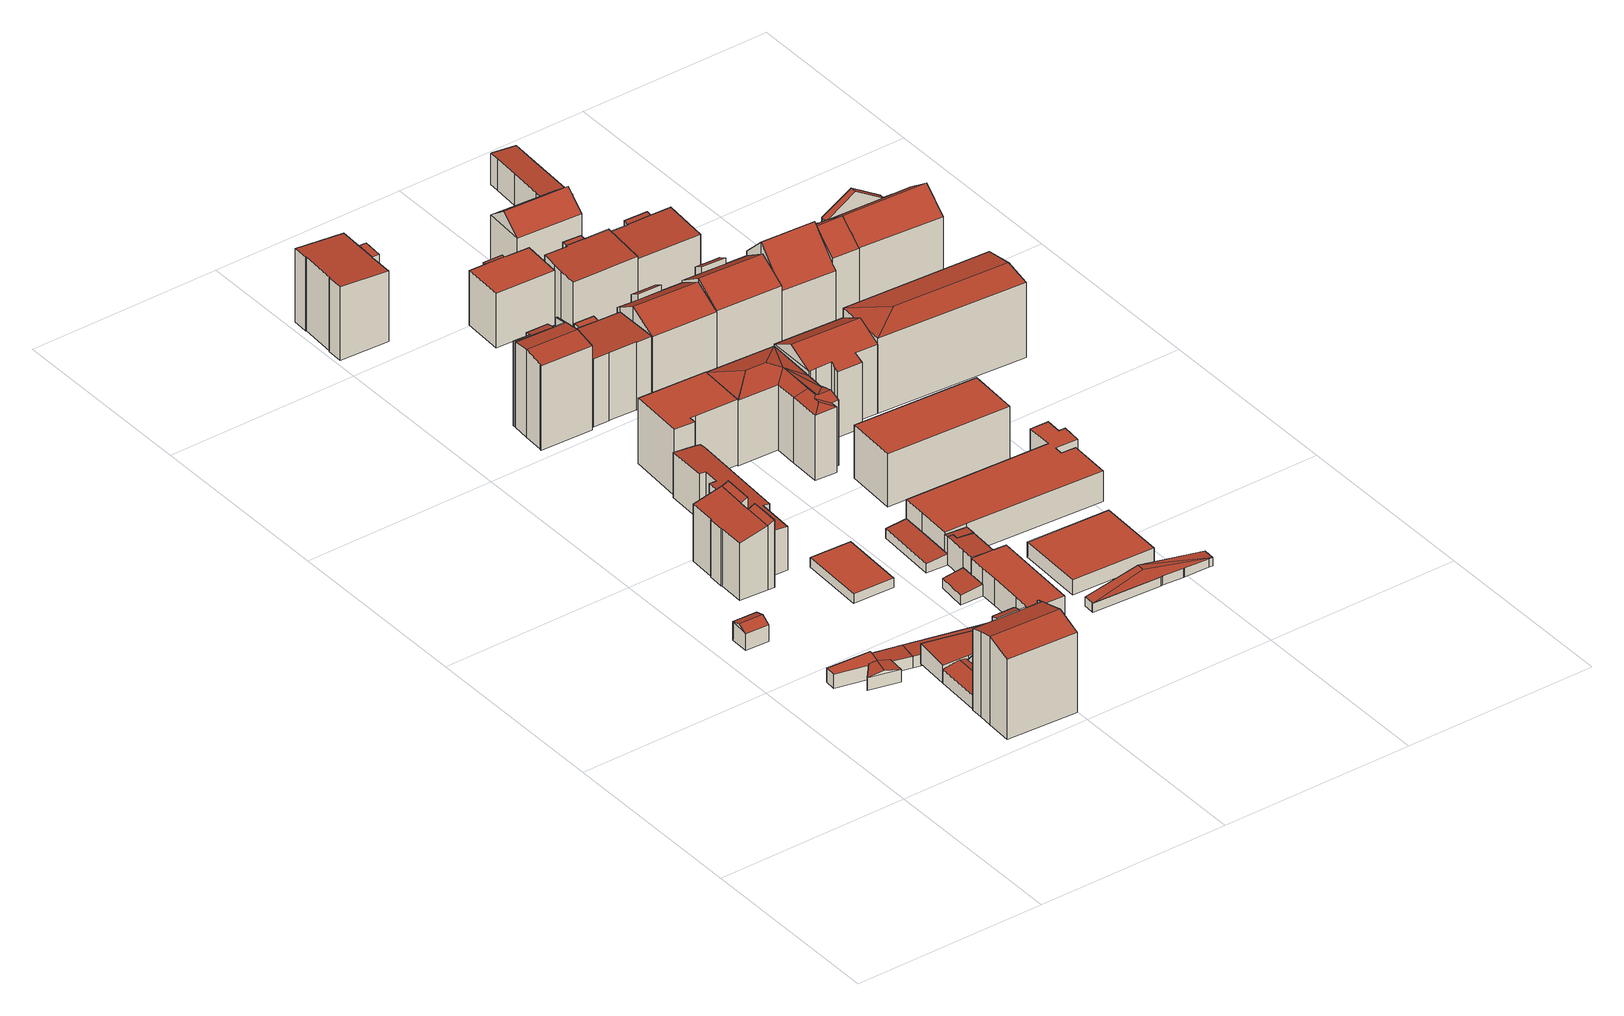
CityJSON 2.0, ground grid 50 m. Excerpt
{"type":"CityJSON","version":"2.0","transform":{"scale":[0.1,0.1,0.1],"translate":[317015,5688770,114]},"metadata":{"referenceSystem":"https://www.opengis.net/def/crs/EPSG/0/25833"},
"CityObjects":{
"building1":{"type":"Building","attributes":{"Dachtyp_tdc":"tdcGableRoof","Gemeindeschluessel":14713000,"Dachneigung":26.35,"QualitaetDacherkennung":27,"Geometrietyp2DReferenz":"3000","function":"31001_9998","roofType":"3100","measuredHeight":5.64},"geometry":[{"type":"MultiSurface","lod":"2","boundaries":[[[0,1,2,3]],[[1,4,5,2]],[[4,6,7,5]],[[6,0,3,7]],[[4,1,8]],[[0,6,9]],[[1,0,9,8]],[[6,4,8,9]],[[3,2,5,7]]],"semantics":{"surfaces":[{"type":"WallSurface"},{"type":"RoofSurface"},{"type":"GroundSurface"}],"values":[0,0,0,0,0,0,1,1,2]}}]},
"building2":{"type":"Building","attributes":{"Dachtyp_tdc":"tdcPolyFlatRoof","Gemeindeschluessel":14713000,"Dachneigung":0,"QualitaetDacherkennung":81,"Geometrietyp2DReferenz":"3000","function":"31001_9998","roofType":"1000","measuredHeight":3.68},"geometry":[{"type":"MultiSurface","lod":"2","boundaries":[[[10,11,12,13]],[[11,14,15,12]],[[14,16,17,15]],[[16,18,19,17]],[[18,20,21,19]],[[20,10,13,21]],[[20,18,16,14,11,10]],[[13,12,15,17,19,21]]],"semantics":{"surfaces":[{"type":"WallSurface"},{"type":"RoofSurface"},{"type":"GroundSurface"}],"values":[0,0,0,0,0,0,1,2]}}]},
"building3":{"type":"Building","attributes":{"Dachtyp_tdc":"tdcFreeFormRoof","Gemeindeschluessel":14713000,"Dachneigung":10.37,"QualitaetDacherkennung":24,"Geometrietyp2DReferenz":"3000","function":"31001_9998","roofType":"5000","measuredHeight":4.2},"geometry":[{"type":"MultiSurface","lod":"2","boundaries":[[[22,23,24,25]],[[23,26,27,24]],[[26,28,29,27]],[[28,30,31,29]],[[30,22,25,31]],[[32,33,23,34]],[[35,36,32,34,22]],[[28,36,35,30]],[[26,33,32,36,28]],[[30,35,22]],[[23,33,26]],[[22,34,23]],[[25,24,27,29,31]]],"semantics":{"surfaces":[{"type":"WallSurface"},{"type":"RoofSurface"},{"type":"GroundSurface"}],"values":[0,0,0,0,0,1,1,0,0,0,0,0,2]}}]},
"building4":{"type":"Building","attributes":{"Dachtyp_tdc":"tdcPolyFlatRoof","Gemeindeschluessel":14713000,"Dachneigung":4.57,"QualitaetDacherkennung":77,"Geometrietyp2DReferenz":"3000","function":"31001_9998","roofType":"2100","measuredHeight":3.17},"geometry":[{"type":"MultiSurface","lod":"2","boundaries":[[[37,38,15,17]],[[38,39,40,15]],[[39,41,42,40]],[[41,43,44,42]],[[43,45,46,44]],[[45,47,48,46]],[[47,37,17,48]],[[47,45,43,41,39,38,37]],[[17,15,40,42,44,46,48]]],"semantics":{"surfaces":[{"type":"WallSurface"},{"type":"RoofSurface"},{"type":"GroundSurface"}],"values":[0,0,0,0,0,0,0,1,2]}}]},
"building5":{"type":"Building","attributes":{"Gemeindeschluessel":14713000,"Geometrietyp2DReferenz":"3000","function":"31001_9998","roofType":"9999"},"children":["building5-1","building5-2"]},
"building5-1":{"type":"BuildingPart","attributes":{"Dachtyp_tdc":"tdcPolyFlatRoof","Dachneigung":14.87,"QualitaetDacherkennung":39,"Geometrietyp2DReferenz":"3000","roofType":"2100","measuredHeight":21.88},"parents":["building5"],"geometry":[{"type":"MultiSurface","lod":"2","boundaries":[[[49,50,51,52]],[[50,53,54,51]],[[53,55,56,54]],[[55,57,58,56]],[[57,59,60,61,58]],[[62,49,52,63,64]],[[62,59,57,55,53,50,49]],[[52,51,54,56,58,61,63]],[[64,60,59,62]],[[64,63,61,60]]],"semantics":{"surfaces":[{"type":"WallSurface"},{"type":"RoofSurface"},{"type":"GroundSurface"},{"type":"ClosureSurface"}],"values":[0,0,0,0,0,0,1,2,0,3]}}]},
"building5-2":{"type":"BuildingPart","attributes":{"Dachtyp_tdc":"tdcGableRoof","Dachneigung":16.55,"QualitaetDacherkennung":48,"Geometrietyp2DReferenz":"3000","roofType":"3100","measuredHeight":23.73},"parents":["building5"],"geometry":[{"type":"MultiSurface","lod":"2","boundaries":[[[60,65,66,61]],[[65,67,68,66]],[[67,69,70,68]],[[69,71,72,70]],[[71,73,74,72]],[[73,75,76,74]],[[75,77,78,76]],[[77,79,80,78]],[[79,81,82,80]],[[81,64,63,82]],[[77,75,73,71]],[[71,69,67,65,60,64,81,79,77]],[[63,61,66,68,70,72,74,76,78,80,82]],[[60,61,63,64]]],"semantics":{"surfaces":[{"type":"WallSurface"},{"type":"RoofSurface"},{"type":"GroundSurface"},{"type":"ClosureSurface"}],"values":[0,0,0,0,0,0,0,0,0,0,1,1,2,3]}}]},
"building6":{"type":"Building","attributes":{"Gemeindeschluessel":14713000,"Geometrietyp2DReferenz":"3000","function":"31001_9998","roofType":"9999"},"children":["building6-1","building6-2","building6-3"]},
"building6-1":{"type":"BuildingPart","attributes":{"Dachtyp_tdc":"tdcFreeFormRoof","Dachneigung":51.07,"QualitaetDacherkennung":2,"Geometrietyp2DReferenz":"3000","roofType":"5000","measuredHeight":9.52},"parents":["building6"],"geometry":[{"type":"MultiSurface","lod":"2","boundaries":[[[83,84,85,86]],[[84,87,88,85]],[[89,90,91,92]],[[93,83,86,94]],[[95,96,97,98,99,100,101]],[[100,102,103,90,104,105,106,101]],[[84,95,101,106,107,87]],[[89,104,90]],[[93,97,96,83]],[[83,96,95,84]],[[86,85,88,92,91,94]],[[92,88,87,89]],[[94,91,90,93]],[[105,107,106]],[[87,107,105,104,89]],[[100,99,102]],[[103,98,97,93,90]],[[102,99,98,103]]],"semantics":{"surfaces":[{"type":"WallSurface"},{"type":"RoofSurface"},{"type":"GroundSurface"},{"type":"ClosureSurface"}],"values":[0,0,0,0,1,1,0,0,0,0,2,3,3,0,3,0,3,3]}}]},
"building6-2":{"type":"BuildingPart","attributes":{"Dachtyp_tdc":"tdcGableRoof","Dachneigung":10.06,"QualitaetDacherkennung":42,"Geometrietyp2DReferenz":"3000","roofType":"3100","measuredHeight":4.44},"parents":["building6"],"geometry":[{"type":"MultiSurface","lod":"2","boundaries":[[[108,109,97,93,94,110]],[[111,112,113,91,90]],[[112,114,115,113]],[[114,108,110,115]],[[114,116,117,108]],[[118,102,99,119,117,116,120]],[[112,120,116,114]],[[111,118,120,112]],[[108,117,119,109]],[[110,94,91,113,115]],[[90,103,111]],[[97,109,98]],[[90,91,94,93]],[[90,93,97,98,103]],[[118,111,103,102]],[[99,98,109,119]],[[102,103,98,99]]],"semantics":{"surfaces":[{"type":"WallSurface"},{"type":"RoofSurface"},{"type":"GroundSurface"},{"type":"ClosureSurface"}],"values":[0,0,0,0,1,1,0,0,0,2,0,0,3,3,0,0,3]}}]},
"building6-3":{"type":"BuildingPart","attributes":{"Dachtyp_tdc":"tdcFreeFormRoof","Dachneigung":14.13,"QualitaetDacherkennung":22,"Geometrietyp2DReferenz":"3000","roofType":"5000","measuredHeight":4.67},"parents":["building6"],"geometry":[{"type":"MultiSurface","lod":"2","boundaries":[[[121,122,123,124]],[[122,125,126,123]],[[125,127,104,89,92,126]],[[107,128,129,88,87]],[[128,121,124,129]],[[127,125,122,121,130,131]],[[121,128,130]],[[128,107,131,130]],[[107,105,127,131]],[[124,123,126,92,88,129]],[[104,127,105]],[[87,88,92,89]],[[87,89,104,105,107]]],"semantics":{"surfaces":[{"type":"WallSurface"},{"type":"RoofSurface"},{"type":"GroundSurface"},{"type":"ClosureSurface"}],"values":[0,0,0,0,0,1,1,1,1,2,0,3,3]}}]},
"building7":{"type":"Building","attributes":{"Gemeindeschluessel":14713000,"Geometrietyp2DReferenz":"3000","function":"31001_9998","roofType":"9999"},"children":["building7-1","building7-2","building7-3"]},
"building7-1":{"type":"BuildingPart","attributes":{"Dachtyp_tdc":"tdcPolyFlatRoof","Dachneigung":14.29,"QualitaetDacherkennung":82,"Geometrietyp2DReferenz":"3000","roofType":"2100","measuredHeight":17.08},"parents":["building7"],"geometry":[{"type":"MultiSurface","lod":"2","boundaries":[[[132,133,134,135,136,137]],[[138,139,140,141,142]],[[139,143,144,140]],[[143,145,146,144]],[[145,147,148,146]],[[147,149,150,148]],[[149,151,152,150]],[[151,153,154,155,152]],[[151,149,147,145,143,139,138,133,132,153]],[[155,136,135,141,140,144,146,148,150,152]],[[132,137,154,153]],[[137,136,155,154]],[[138,142,134,133]],[[142,141,135,134]]],"semantics":{"surfaces":[{"type":"WallSurface"},{"type":"RoofSurface"},{"type":"GroundSurface"},{"type":"ClosureSurface"}],"values":[0,0,0,0,0,0,0,0,1,2,0,3,0,3]}}]},
"building7-2":{"type":"BuildingPart","attributes":{"Dachtyp_tdc":"tdcPolyFlatRoof","Dachneigung":23.86,"QualitaetDacherkennung":85,"Geometrietyp2DReferenz":"3000","roofType":"2100","measuredHeight":17.78},"parents":["building7"],"geometry":[{"type":"MultiSurface","lod":"2","boundaries":[[[154,156,157,155]],[[156,158,159,157]],[[158,137,136,159]],[[137,158,156,154]],[[155,157,159,136]],[[155,136,137,154]]],"semantics":{"surfaces":[{"type":"WallSurface"},{"type":"RoofSurface"},{"type":"GroundSurface"},{"type":"ClosureSurface"}],"values":[0,0,0,1,2,3]}}]},
"building7-3":{"type":"BuildingPart","attributes":{"Dachtyp_tdc":"tdcPolyFlatRoof","Dachneigung":25.54,"QualitaetDacherkennung":70,"Geometrietyp2DReferenz":"3000","roofType":"2100","measuredHeight":17.87},"parents":["building7"],"geometry":[{"type":"MultiSurface","lod":"2","boundaries":[[[134,160,161,135]],[[160,162,163,161]],[[162,164,165,163]],[[164,142,141,165]],[[142,164,162,160,134]],[[135,161,163,165,141]],[[135,141,142,134]]],"semantics":{"surfaces":[{"type":"WallSurface"},{"type":"RoofSurface"},{"type":"GroundSurface"},{"type":"ClosureSurface"}],"values":[0,0,0,0,1,2,3]}}]},
"building8":{"type":"Building","attributes":{"Dachtyp_tdc":"tdcPolyFlatRoof","Gemeindeschluessel":14713000,"Dachneigung":5.23,"QualitaetDacherkennung":67,"Geometrietyp2DReferenz":"3000","function":"31001_9998","roofType":"2100","measuredHeight":5.41},"geometry":[{"type":"MultiSurface","lod":"2","boundaries":[[[166,167,168,110]],[[167,169,170,168]],[[169,171,172,170]],[[171,173,174,172]],[[173,175,86,174]],[[175,166,110,86]],[[175,173,171,169,167,166]],[[110,168,170,172,174,86]]],"semantics":{"surfaces":[{"type":"WallSurface"},{"type":"RoofSurface"},{"type":"GroundSurface"}],"values":[0,0,0,0,0,0,1,2]}}]},
"building9":{"type":"Building","attributes":{"Dachtyp_tdc":"tdcPolyFlatRoof","Gemeindeschluessel":14713000,"Dachneigung":4.75,"QualitaetDacherkennung":80,"Geometrietyp2DReferenz":"3000","function":"31001_9998","roofType":"2100","measuredHeight":3.17},"geometry":[{"type":"MultiSurface","lod":"2","boundaries":[[[176,43,44,177]],[[43,41,42,44]],[[41,178,179,42]],[[178,180,181,179]],[[180,182,183,181]],[[182,176,177,183]],[[182,180,178,41,43,176]],[[177,44,42,179,181,183]]],"semantics":{"surfaces":[{"type":"WallSurface"},{"type":"RoofSurface"},{"type":"GroundSurface"}],"values":[0,0,0,0,0,0,1,2]}}]},
"building10":{"type":"Building","attributes":{"Dachtyp_tdc":"tdcPolyFlatRoof","Gemeindeschluessel":14713000,"Dachneigung":5.72,"QualitaetDacherkennung":84,"Geometrietyp2DReferenz":"3000","function":"31001_9998","roofType":"2100","measuredHeight":12.14},"geometry":[{"type":"MultiSurface","lod":"2","boundaries":[[[184,185,186,187]],[[185,188,189,186]],[[188,190,191,189]],[[190,192,193,191]],[[192,194,195,193]],[[194,196,197,195]],[[196,198,199,197]],[[198,200,201,199]],[[200,202,203,201]],[[202,204,205,203]],[[204,206,207,205]],[[206,208,209,207]],[[208,210,211,209]],[[210,212,213,211]],[[212,184,187,213]],[[212,210,208,206,204,202,200,198,196,194,192,190,188,185,184]],[[187,186,189,191,193,195,197,199,201,203,205,207,209,211,213]]],"semantics":{"surfaces":[{"type":"WallSurface"},{"type":"RoofSurface"},{"type":"GroundSurface"}],"values":[0,0,0,0,0,0,0,0,0,0,0,0,0,0,0,1,2]}}]},
"building11":{"type":"Building","attributes":{"Dachtyp_tdc":"tdcPolyFlatRoof","Gemeindeschluessel":14713000,"Dachneigung":0,"QualitaetDacherkennung":82,"Geometrietyp2DReferenz":"3000","function":"31001_9998","roofType":"1000","measuredHeight":2.5},"geometry":[{"type":"MultiSurface","lod":"2","boundaries":[[[214,215,216,217]],[[215,218,219,216]],[[218,220,221,219]],[[220,222,223,221]],[[222,214,217,223]],[[222,220,218,215,214]],[[217,216,219,221,223]]],"semantics":{"surfaces":[{"type":"WallSurface"},{"type":"RoofSurface"},{"type":"GroundSurface"}],"values":[0,0,0,0,0,1,2]}}]},
"building12":{"type":"Building","attributes":{"Gemeindeschluessel":14713000,"Geometrietyp2DReferenz":"3000","function":"31001_9998","roofType":"9999"},"children":["building12-1","building12-2"]},
"building12-1":{"type":"BuildingPart","attributes":{"Dachtyp_tdc":"tdcPolyFlatRoof","Dachneigung":11.64,"QualitaetDacherkennung":26,"Geometrietyp2DReferenz":"3000","roofType":"2100","measuredHeight":22.77},"parents":["building12"],"geometry":[{"type":"MultiSurface","lod":"2","boundaries":[[[224,225,226,227]],[[225,228,229,226]],[[228,230,231,232,229]],[[233,234,235,236,237]],[[234,224,227,235]],[[234,233,230,228,225,224]],[[227,226,229,232,236,235]],[[237,231,230,233]],[[237,236,232,231]]],"semantics":{"surfaces":[{"type":"WallSurface"},{"type":"RoofSurface"},{"type":"GroundSurface"},{"type":"ClosureSurface"}],"values":[0,0,0,0,0,1,2,0,3]}}]},
"building12-2":{"type":"BuildingPart","attributes":{"Dachtyp_tdc":"tdcGableRoof","Dachneigung":10.26,"QualitaetDacherkennung":81,"Geometrietyp2DReferenz":"3000","roofType":"3100","measuredHeight":23.52},"parents":["building12"],"geometry":[{"type":"MultiSurface","lod":"2","boundaries":[[[238,239,240,241]],[[239,242,243,240]],[[242,244,245,243]],[[244,246,247,245]],[[246,248,249,247]],[[248,250,251,249]],[[250,252,253,251]],[[252,254,255,253]],[[254,256,257,255]],[[256,258,259,257]],[[258,237,236,259]],[[231,238,241,232]],[[258,256,254,252,250,248,246]],[[246,244,242,239,238,231,237,258]],[[241,240,243,245,247,249,251,253,255,257,259,236,232]],[[232,236,237,231]]],"semantics":{"surfaces":[{"type":"WallSurface"},{"type":"RoofSurface"},{"type":"GroundSurface"},{"type":"ClosureSurface"}],"values":[0,0,0,0,0,0,0,0,0,0,0,0,1,1,2,3]}}]},
"building13":{"type":"Building","attributes":{"Dachtyp_tdc":"tdcPolyFlatRoof","Gemeindeschluessel":14713000,"Dachneigung":4.9,"QualitaetDacherkennung":86,"Geometrietyp2DReferenz":"3000","function":"31001_9998","roofType":"2100","measuredHeight":3.05},"geometry":[{"type":"MultiSurface","lod":"2","boundaries":[[[260,261,262,263]],[[261,264,265,262]],[[264,266,267,265]],[[266,260,263,267]],[[266,264,261,260]],[[263,262,265,267]]],"semantics":{"surfaces":[{"type":"WallSurface"},{"type":"RoofSurface"},{"type":"GroundSurface"}],"values":[0,0,0,0,1,2]}}]},
"building14":{"type":"Building","attributes":{"Gemeindeschluessel":14713000,"Geometrietyp2DReferenz":"3000","function":"31001_9998","roofType":"9999"},"children":["building14-1","building14-2"]},
"building14-1":{"type":"BuildingPart","attributes":{"Dachtyp_tdc":"tdcPolyFlatRoof","Dachneigung":0,"QualitaetDacherkennung":92,"Geometrietyp2DReferenz":"3000","roofType":"1000","measuredHeight":19.03},"parents":["building14"],"geometry":[{"type":"MultiSurface","lod":"2","boundaries":[[[268,269,270,271,272]],[[269,273,274,270]],[[273,275,276,277,274]],[[275,273,269,268]],[[271,270,274,277]],[[272,276,275,268]],[[272,271,277,276]]],"semantics":{"surfaces":[{"type":"WallSurface"},{"type":"RoofSurface"},{"type":"GroundSurface"},{"type":"ClosureSurface"}],"values":[0,0,0,1,2,0,3]}}]},
"building14-2":{"type":"BuildingPart","attributes":{"Dachtyp_tdc":"tdcPolyFlatRoof","Dachneigung":3.99,"QualitaetDacherkennung":85,"Geometrietyp2DReferenz":"3000","roofType":"2100","measuredHeight":19.69},"parents":["building14"],"geometry":[{"type":"MultiSurface","lod":"2","boundaries":[[[278,279,280,281]],[[279,282,283,280]],[[282,284,285,283]],[[284,286,287,285]],[[286,288,289,287]],[[288,290,291,289]],[[290,272,271,291]],[[276,292,293,277]],[[292,294,295,293]],[[294,278,281,295]],[[294,292,276,272,290,288,286,284,282,279,278]],[[281,280,283,285,287,289,291,271,277,293,295]],[[277,271,272,276]]],"semantics":{"surfaces":[{"type":"WallSurface"},{"type":"RoofSurface"},{"type":"GroundSurface"},{"type":"ClosureSurface"}],"values":[0,0,0,0,0,0,0,0,0,0,1,2,3]}}]},
"building15":{"type":"Building","attributes":{"Dachtyp_tdc":"tdcPolyFlatRoof","Gemeindeschluessel":14713000,"Dachneigung":0,"QualitaetDacherkennung":58,"Geometrietyp2DReferenz":"3000","function":"31001_9998","roofType":"1000","measuredHeight":17.49},"geometry":[{"type":"MultiSurface","lod":"2","boundaries":[[[296,297,298,299]],[[297,300,301,298]],[[300,302,303,301]],[[302,304,305,303]],[[304,306,307,305]],[[306,308,309,307]],[[308,296,299,309]],[[308,306,304,302,300,297,296]],[[299,298,301,303,305,307,309]]],"semantics":{"surfaces":[{"type":"WallSurface"},{"type":"RoofSurface"},{"type":"GroundSurface"}],"values":[0,0,0,0,0,0,0,1,2]}}]},
"building16":{"type":"Building","attributes":{"Gemeindeschluessel":14713000,"Geometrietyp2DReferenz":"3000","function":"31001_2000","roofType":"9999"},"children":["building16-1","building16-2"]},
"building16-1":{"type":"BuildingPart","attributes":{"Dachtyp_tdc":"tdcPolyFlatRoof","Dachneigung":0,"QualitaetDacherkennung":68,"Geometrietyp2DReferenz":"3000","roofType":"1000","measuredHeight":7.12},"parents":["building16"],"geometry":[{"type":"MultiSurface","lod":"2","boundaries":[[[310,311,312,313]],[[311,314,315,312]],[[314,316,317,315]],[[316,318,319,317]],[[318,320,321,319]],[[322,323,324,325,326]],[[323,310,313,324]],[[323,322,327,320,318,316,314,311,310]],[[313,312,315,317,319,321,325,324]],[[326,327,322]],[[325,321,320,327,326]]],"semantics":{"surfaces":[{"type":"WallSurface"},{"type":"RoofSurface"},{"type":"GroundSurface"},{"type":"ClosureSurface"}],"values":[0,0,0,0,0,0,0,1,2,0,3]}}]},
"building16-2":{"type":"BuildingPart","attributes":{"Dachtyp_tdc":"tdcPolyFlatRoof","Dachneigung":4.8,"QualitaetDacherkennung":88,"Geometrietyp2DReferenz":"3000","roofType":"2100","measuredHeight":7.46},"parents":["building16"],"geometry":[{"type":"MultiSurface","lod":"2","boundaries":[[[328,329,330,321,320]],[[329,331,332,330]],[[331,333,334,332]],[[333,335,336,334]],[[335,337,338,336]],[[337,339,340,338]],[[339,326,325,340]],[[326,339,337,335,333,331,329,328,327]],[[321,330,332,334,336,338,340,325]],[[320,327,328]],[[321,325,326,327,320]]],"semantics":{"surfaces":[{"type":"WallSurface"},{"type":"RoofSurface"},{"type":"GroundSurface"},{"type":"ClosureSurface"}],"values":[0,0,0,0,0,0,0,1,2,0,3]}}]},
"building17":{"type":"Building","attributes":{"Gemeindeschluessel":14713000,"Dachtyp_tdc":"tdcPolyFlatRoof","Dachneigung":5.42,"QualitaetDacherkennung":68,"Geometrietyp2DReferenz":"3000","function":"31001_9998","roofType":"2100","measuredHeight":3.01},"geometry":[{"type":"MultiSurface","lod":"2","boundaries":[[[341,342,343,344]],[[342,345,346,343]],[[345,347,348,346]],[[347,349,350,348]],[[349,351,352,350]],[[351,341,344,352]],[[351,349,347,345,342,341]],[[344,343,346,348,350,352]]],"semantics":{"surfaces":[{"type":"WallSurface"},{"type":"RoofSurface"},{"type":"GroundSurface"}],"values":[0,0,0,0,0,0,1,2]}}]},
"building18":{"type":"Building","attributes":{"Dachtyp_tdc":"tdcPolyFlatRoof","Gemeindeschluessel":14713000,"Dachneigung":2.6,"QualitaetDacherkennung":70,"Geometrietyp2DReferenz":"3000","function":"31001_2000","roofType":"2100","measuredHeight":7.29},"geometry":[{"type":"MultiSurface","lod":"2","boundaries":[[[353,354,355,356]],[[354,357,358,355]],[[357,359,360,358]],[[359,361,362,360]],[[361,363,364,362]],[[363,353,356,364]],[[363,361,359,357,354,353]],[[356,355,358,360,362,364]]],"semantics":{"surfaces":[{"type":"WallSurface"},{"type":"RoofSurface"},{"type":"GroundSurface"}],"values":[0,0,0,0,0,0,1,2]}}]},
"building19":{"type":"Building","attributes":{"Gemeindeschluessel":14713000,"Geometrietyp2DReferenz":"3000","function":"31001_9998","roofType":"9999"},"children":["building19-1","building19-2"]},
"building19-1":{"type":"BuildingPart","attributes":{"Dachtyp_tdc":"tdcPolyFlatRoof","Dachneigung":0,"QualitaetDacherkennung":57,"Geometrietyp2DReferenz":"3000","roofType":"1000","measuredHeight":17.37},"parents":["building19"],"geometry":[{"type":"MultiSurface","lod":"2","boundaries":[[[365,366,367,368]],[[365,369,370,366]],[[369,371,372,370]],[[371,369,365,368]],[[367,366,370,372]],[[368,367,372,371]]],"semantics":{"surfaces":[{"type":"WallSurface"},{"type":"RoofSurface"},{"type":"GroundSurface"},{"type":"ClosureSurface"}],"values":[0,0,0,1,2,3]}}]},
"building19-2":{"type":"BuildingPart","attributes":{"Dachtyp_tdc":"tdcPolyFlatRoof","Dachneigung":3.59,"QualitaetDacherkennung":84,"Geometrietyp2DReferenz":"3000","roofType":"2100","measuredHeight":18.14},"parents":["building19"],"geometry":[{"type":"MultiSurface","lod":"2","boundaries":[[[373,374,375,376]],[[374,377,378,375]],[[377,379,380,378]],[[379,381,382,380]],[[381,383,384,382]],[[383,385,386,384]],[[385,387,388,386]],[[387,389,390,388]],[[389,391,392,390]],[[391,393,394,392]],[[393,368,367,394]],[[371,395,396,372]],[[395,373,376,396]],[[395,371,368,393,391,389,387,385,383,381,379,377,374,373]],[[376,375,378,380,382,384,386,388,390,392,394,367,372,396]],[[372,367,368,371]]],"semantics":{"surfaces":[{"type":"WallSurface"},{"type":"RoofSurface"},{"type":"GroundSurface"},{"type":"ClosureSurface"}],"values":[0,0,0,0,0,0,0,0,0,0,0,0,0,1,2,3]}}]},
"building20":{"type":"Building","attributes":{"Dachtyp_tdc":"tdcFreeFormRoof","Gemeindeschluessel":14713000,"Dachneigung":15.26,"QualitaetDacherkennung":20,"Geometrietyp2DReferenz":"3000","function":"31001_9998","roofType":"5000","measuredHeight":19.15},"geometry":[{"type":"MultiSurface","lod":"2","boundaries":[[[397,398,399,400]],[[398,401,402,399]],[[401,403,404,402]],[[403,405,406,404]],[[405,407,408,406]],[[407,409,410,408]],[[409,411,412,410]],[[411,413,414,412]],[[413,415,416,414]],[[415,417,418,416]],[[417,419,420,418]],[[419,421,422,420]],[[421,423,424,422]],[[423,397,400,424]],[[425,426,421,419]],[[427,428,429,425,419,417]],[[427,417,415]],[[428,427,415,413]],[[430,431,429,428,413,411]],[[431,430,409,407]],[[405,426,407]],[[403,426,405]],[[426,403,432]],[[426,431,407]],[[425,431,426]],[[431,425,429]],[[398,433,432,403,401]],[[397,433,398]],[[433,397,423]],[[426,432,433,423,421]],[[409,430,411]],[[400,399,402,404,406,408,410,412,414,416,418,420,422,424]]],"semantics":{"surfaces":[{"type":"WallSurface"},{"type":"RoofSurface"},{"type":"GroundSurface"}],"values":[0,0,0,0,0,0,0,0,0,0,0,0,0,0,1,1,1,1,1,1,1,1,1,1,1,1,1,1,1,1,0,2]}}]},
"building21":{"type":"Building","attributes":{"Gemeindeschluessel":14713000,"Geometrietyp2DReferenz":"3000","function":"31001_9998","roofType":"9999"},"children":["building21-1","building21-2"]},
"building21-1":{"type":"BuildingPart","attributes":{"Dachtyp_tdc":"tdcPolyFlatRoof","Dachneigung":4.56,"QualitaetDacherkennung":68,"Geometrietyp2DReferenz":"3000","roofType":"2100","measuredHeight":14.25},"parents":["building21"],"geometry":[{"type":"MultiSurface","lod":"2","boundaries":[[[434,435,436,437]],[[438,439,440,441]],[[439,434,437,440]],[[439,438,435,434]],[[437,436,441,440]],[[438,441,436,435]]],"semantics":{"surfaces":[{"type":"WallSurface"},{"type":"RoofSurface"},{"type":"GroundSurface"},{"type":"ClosureSurface"}],"values":[0,0,0,1,2,3]}}]},
"building21-2":{"type":"BuildingPart","attributes":{"Dachtyp_tdc":"tdcPolyFlatRoof","Dachneigung":0,"QualitaetDacherkennung":55,"Geometrietyp2DReferenz":"3000","roofType":"1000","measuredHeight":14.64},"parents":["building21"],"geometry":[{"type":"MultiSurface","lod":"2","boundaries":[[[442,443,441,444]],[[443,438,441]],[[445,436,435]],[[445,446,447,436]],[[446,448,449,447]],[[448,450,451,449]],[[450,452,453,451]],[[452,442,444,453]],[[452,450,448,446,445,443,442]],[[444,441,436,447,449,451,453]],[[435,438,443,445]],[[435,436,441,438]]],"semantics":{"surfaces":[{"type":"WallSurface"},{"type":"RoofSurface"},{"type":"GroundSurface"},{"type":"ClosureSurface"}],"values":[0,0,0,0,0,0,0,0,1,2,0,3]}}]},
"building22":{"type":"Building","attributes":{"Dachtyp_tdc":"tdcFreeFormRoof","Gemeindeschluessel":14713000,"Dachneigung":68.61,"QualitaetDacherkennung":13,"Geometrietyp2DReferenz":"3000","function":"31001_9998","roofType":"5000","measuredHeight":5.28},"geometry":[{"type":"MultiSurface","lod":"2","boundaries":[[[454,455,456,457]],[[455,458,459,456]],[[458,460,461,459]],[[460,462,463,461]],[[462,464,465,463]],[[464,466,467,465]],[[466,468,469,467]],[[468,470,471,469]],[[470,472,473,471]],[[472,474,475,473]],[[474,454,457,475]],[[472,470,468,466,464,476,477,474]],[[460,464,462]],[[478,464,460]],[[464,478,476]],[[477,476,478,458,455,454]],[[460,458,478]],[[454,474,477]],[[457,456,459,461,463,465,467,469,471,473,475]]],"semantics":{"surfaces":[{"type":"WallSurface"},{"type":"RoofSurface"},{"type":"GroundSurface"}],"values":[0,0,0,0,0,0,0,0,0,0,0,1,1,1,1,1,0,0,2]}}]},
"building23":{"type":"Building","attributes":{"Dachtyp_tdc":"tdcPolyFlatRoof","Gemeindeschluessel":14713000,"Dachneigung":0,"QualitaetDacherkennung":79,"Geometrietyp2DReferenz":"3000","function":"31001_2000","roofType":"1000","measuredHeight":4.04},"geometry":[{"type":"MultiSurface","lod":"2","boundaries":[[[479,480,481,482]],[[480,483,484,481]],[[483,485,486,484]],[[485,479,482,486]],[[485,483,480,479]],[[482,481,484,486]]],"semantics":{"surfaces":[{"type":"WallSurface"},{"type":"RoofSurface"},{"type":"GroundSurface"}],"values":[0,0,0,0,1,2]}}]},
"building24":{"type":"Building","attributes":{"Gemeindeschluessel":14713000,"Geometrietyp2DReferenz":"3000","function":"31001_9998","roofType":"9999"},"children":["building24-1","building24-2"]},
"building24-1":{"type":"BuildingPart","attributes":{"Dachtyp_tdc":"tdcPolyFlatRoof","Dachneigung":30.22,"QualitaetDacherkennung":45,"Geometrietyp2DReferenz":"3000","roofType":"2100","measuredHeight":19.06},"parents":["building24"],"geometry":[{"type":"MultiSurface","lod":"2","boundaries":[[[487,488,489]],[[487,490,491,488]],[[490,492,493,491]],[[492,494,495,493]],[[494,496,495]],[[494,492,490,487]],[[488,491,493,495]],[[489,496,494,487]],[[489,488,495,496]]],"semantics":{"surfaces":[{"type":"WallSurface"},{"type":"RoofSurface"},{"type":"GroundSurface"},{"type":"ClosureSurface"}],"values":[0,0,0,0,0,1,2,0,3]}}]},
"building24-2":{"type":"BuildingPart","attributes":{"Dachtyp_tdc":"tdcGableRoof","Dachneigung":27.41,"QualitaetDacherkennung":88,"Geometrietyp2DReferenz":"3000","roofType":"3100","measuredHeight":21.59},"parents":["building24"],"geometry":[{"type":"MultiSurface","lod":"2","boundaries":[[[373,497,498,499]],[[497,500,501,498]],[[500,502,503,501]],[[502,489,488,503]],[[496,504,505,495]],[[504,506,507,505]],[[506,508,509,507]],[[508,510,511,509]],[[510,373,499,511]],[[506,504,496,489,502,500,497]],[[497,373,510,508,506]],[[499,498,501,503,488,495,505,507,509,511]],[[496,495,488,489]]],"semantics":{"surfaces":[{"type":"WallSurface"},{"type":"RoofSurface"},{"type":"GroundSurface"},{"type":"ClosureSurface"}],"values":[0,0,0,0,0,0,0,0,0,1,1,2,3]}}]},
"building25":{"type":"Building","attributes":{"Dachtyp_tdc":"tdcPolyFlatRoof","Gemeindeschluessel":14713000,"Dachneigung":0,"QualitaetDacherkennung":30,"Geometrietyp2DReferenz":"3000","function":"31001_2000","roofType":"1000","measuredHeight":8.2},"geometry":[{"type":"MultiSurface","lod":"2","boundaries":[[[512,513,346,348]],[[513,514,343,346]],[[514,515,516,343]],[[515,517,518,516]],[[517,519,520,518]],[[519,521,522,520]],[[521,523,524,522]],[[523,525,526,524]],[[525,527,528,526]],[[527,529,530,528]],[[529,531,532,530]],[[531,533,534,532]],[[533,535,536,534]],[[535,512,348,536]],[[535,533,531,529,527,525,523,521,519,517,515,514,513,512]],[[348,346,343,516,518,520,522,524,526,528,530,532,534,536]]],"semantics":{"surfaces":[{"type":"WallSurface"},{"type":"RoofSurface"},{"type":"GroundSurface"}],"values":[0,0,0,0,0,0,0,0,0,0,0,0,0,0,1,2]}}]},
"building26":{"type":"Building","attributes":{"Dachtyp_tdc":"tdcPolyFlatRoof","Gemeindeschluessel":14713000,"Dachneigung":0,"QualitaetDacherkennung":72,"Geometrietyp2DReferenz":"3000","function":"31001_9998","roofType":"1000","measuredHeight":14.13},"geometry":[{"type":"MultiSurface","lod":"2","boundaries":[[[537,538,539,540]],[[538,541,542,539]],[[541,543,544,542]],[[543,537,540,544]],[[543,541,538,537]],[[540,539,542,544]]],"semantics":{"surfaces":[{"type":"WallSurface"},{"type":"RoofSurface"},{"type":"GroundSurface"}],"values":[0,0,0,0,1,2]}}]},
"building27":{"type":"Building","attributes":{"Dachtyp_tdc":"tdcFreeFormRoof","Gemeindeschluessel":14713000,"Dachneigung":22.6,"QualitaetDacherkennung":62,"Geometrietyp2DReferenz":"3000","function":"31001_9998","roofType":"5000","measuredHeight":21.34},"geometry":[{"type":"MultiSurface","lod":"2","boundaries":[[[545,546,547,548]],[[546,549,550,547]],[[549,551,552,550]],[[551,553,554,552]],[[553,555,556,554]],[[555,557,558,556]],[[557,559,560,558]],[[559,561,562,560]],[[561,563,564,562]],[[563,565,566,564]],[[565,545,548,566]],[[567,559,557,568]],[[549,546,545,565,563,561,567,568,555,553,551]],[[557,555,568]],[[561,559,567]],[[548,547,550,552,554,556,558,560,562,564,566]]],"semantics":{"surfaces":[{"type":"WallSurface"},{"type":"RoofSurface"},{"type":"GroundSurface"}],"values":[0,0,0,0,0,0,0,0,0,0,0,1,1,0,0,2]}}]},
"building28":{"type":"Building","attributes":{"Gemeindeschluessel":14713000,"Geometrietyp2DReferenz":"3000","function":"31001_9998","roofType":"9999"},"children":["building28-1","building28-2"]},
"building28-1":{"type":"BuildingPart","attributes":{"Dachtyp_tdc":"tdcPolyFlatRoof","Dachneigung":3.26,"QualitaetDacherkennung":87,"Geometrietyp2DReferenz":"3000","roofType":"2100","measuredHeight":16.64},"parents":["building28"],"geometry":[{"type":"MultiSurface","lod":"2","boundaries":[[[569,570,571,572]],[[570,573,574,571]],[[573,575,576,574]],[[575,577,578,576]],[[577,579,580,578]],[[581,582,583,584]],[[582,585,586,583]],[[585,569,572,586]],[[585,582,581,579,577,575,573,570,569]],[[572,571,574,576,578,580,584,583,586]],[[584,580,579,581]]],"semantics":{"surfaces":[{"type":"WallSurface"},{"type":"RoofSurface"},{"type":"GroundSurface"},{"type":"ClosureSurface"}],"values":[0,0,0,0,0,0,0,0,1,2,3]}}]},
"building28-2":{"type":"BuildingPart","attributes":{"Dachtyp_tdc":"tdcPolyFlatRoof","Dachneigung":4.01,"QualitaetDacherkennung":45,"Geometrietyp2DReferenz":"3000","roofType":"2100","measuredHeight":16.76},"parents":["building28"],"geometry":[{"type":"MultiSurface","lod":"2","boundaries":[[[587,581,584,588]],[[589,590,580,579]],[[589,587,588,590]],[[589,579,581,587]],[[588,584,580,590]],[[579,580,584,581]]],"semantics":{"surfaces":[{"type":"WallSurface"},{"type":"RoofSurface"},{"type":"GroundSurface"},{"type":"ClosureSurface"}],"values":[0,0,0,1,2,3]}}]},
"building29":{"type":"Building","attributes":{"Gemeindeschluessel":14713000,"Geometrietyp2DReferenz":"3000","function":"31001_9998","roofType":"9999"},"children":["building29-1","building29-2"]},
"building29-1":{"type":"BuildingPart","attributes":{"Dachtyp_tdc":"tdcGableRoof","Dachneigung":28.74,"QualitaetDacherkennung":83,"Geometrietyp2DReferenz":"3000","roofType":"3100","measuredHeight":22.09},"parents":["building29"],"geometry":[{"type":"MultiSurface","lod":"2","boundaries":[[[591,592,593,594]],[[592,595,596,593]],[[597,598,599]],[[598,600,601,599]],[[600,602,603,601]],[[602,604,605,603]],[[604,606,607,605]],[[606,591,594,607]],[[602,600,598,597,595,592,591]],[[591,606,604,602]],[[594,593,596,599,601,603,605,607]],[[597,599,596,595]]],"semantics":{"surfaces":[{"type":"WallSurface"},{"type":"RoofSurface"},{"type":"GroundSurface"},{"type":"ClosureSurface"}],"values":[0,0,0,0,0,0,0,0,1,1,2,3]}}]},
"building29-2":{"type":"BuildingPart","attributes":{"Dachtyp_tdc":"tdcPolyFlatRoof","Dachneigung":28.8,"QualitaetDacherkennung":44,"Geometrietyp2DReferenz":"3000","roofType":"2100","measuredHeight":19.55},"parents":["building29"],"geometry":[{"type":"MultiSurface","lod":"2","boundaries":[[[608,609,597,599,610]],[[611,596,595]],[[611,612,613,596]],[[612,608,610,613]],[[612,611,609,608]],[[610,599,596,613]],[[611,595,597,609]],[[595,596,599,597]]],"semantics":{"surfaces":[{"type":"WallSurface"},{"type":"RoofSurface"},{"type":"GroundSurface"},{"type":"ClosureSurface"}],"values":[0,0,0,0,1,2,0,3]}}]},
"building30":{"type":"Building","attributes":{"Dachtyp_tdc":"tdcGableRoof","Gemeindeschluessel":14713000,"Dachneigung":38.46,"QualitaetDacherkennung":81,"Geometrietyp2DReferenz":"3000","function":"31001_9998","roofType":"3100","measuredHeight":17.73},"geometry":[{"type":"MultiSurface","lod":"2","boundaries":[[[614,615,616,617]],[[615,618,619,616]],[[618,620,621,619]],[[620,614,617,621]],[[618,615,622]],[[614,620,623]],[[615,614,623,622]],[[620,618,622,623]],[[617,616,619,621]]],"semantics":{"surfaces":[{"type":"WallSurface"},{"type":"RoofSurface"},{"type":"GroundSurface"}],"values":[0,0,0,0,0,0,1,1,2]}}]},
"building31":{"type":"Building","attributes":{"Gemeindeschluessel":14713000,"Geometrietyp2DReferenz":"3000","function":"31001_9998","roofType":"9999"},"children":["building31-1","building31-2"]},
"building31-1":{"type":"BuildingPart","attributes":{"Dachtyp_tdc":"tdcPolyFlatRoof","Dachneigung":3.9,"QualitaetDacherkennung":65,"Geometrietyp2DReferenz":"3000","roofType":"2100","measuredHeight":15.55},"parents":["building31"],"geometry":[{"type":"MultiSurface","lod":"2","boundaries":[[[624,625,626,627]],[[628,629,630,631]],[[629,624,627,630]],[[629,628,625,624]],[[627,626,631,630]],[[628,631,626,625]]],"semantics":{"surfaces":[{"type":"WallSurface"},{"type":"RoofSurface"},{"type":"GroundSurface"},{"type":"ClosureSurface"}],"values":[0,0,0,1,2,3]}}]},
"building31-2":{"type":"BuildingPart","attributes":{"Dachtyp_tdc":"tdcPolyFlatRoof","Dachneigung":2.91,"QualitaetDacherkennung":87,"Geometrietyp2DReferenz":"3000","roofType":"2100","measuredHeight":15.46},"parents":["building31"],"geometry":[{"type":"MultiSurface","lod":"2","boundaries":[[[632,633,626,625]],[[632,634,635,633]],[[634,636,637,635]],[[636,638,639,637]],[[638,640,641,639]],[[640,628,631,641]],[[628,640,638,636,634,632,625]],[[626,633,635,637,639,641,631]],[[625,626,631,628]]],"semantics":{"surfaces":[{"type":"WallSurface"},{"type":"RoofSurface"},{"type":"GroundSurface"},{"type":"ClosureSurface"}],"values":[0,0,0,0,0,0,1,2,3]}}]},
"building32":{"type":"Building","attributes":{"Dachtyp_tdc":"tdcPolyFlatRoof","Gemeindeschluessel":14713000,"Dachneigung":4.41,"QualitaetDacherkennung":83,"Geometrietyp2DReferenz":"3000","function":"31001_9998","roofType":"2100","measuredHeight":8.36},"geometry":[{"type":"MultiSurface","lod":"2","boundaries":[[[642,643,644,645]],[[643,646,647,644]],[[646,648,649,647]],[[648,650,651,649]],[[650,652,653,651]],[[652,654,655,653]],[[654,656,657,655]],[[656,658,659,657]],[[658,660,661,659]],[[660,662,663,661]],[[662,642,645,663]],[[662,660,658,656,654,652,650,648,646,643,642]],[[645,644,647,649,651,653,655,657,659,661,663]]],"semantics":{"surfaces":[{"type":"WallSurface"},{"type":"RoofSurface"},{"type":"GroundSurface"}],"values":[0,0,0,0,0,0,0,0,0,0,0,1,2]}}]},
"building33":{"type":"Building","attributes":{"Dachtyp_tdc":"tdcHipAndGableRoof","Gemeindeschluessel":14713000,"Dachneigung":10.76,"QualitaetDacherkennung":33,"Geometrietyp2DReferenz":"3000","function":"31001_9998","roofType":"5000","measuredHeight":21.34},"geometry":[{"type":"MultiSurface","lod":"2","boundaries":[[[664,665,666,667]],[[665,668,669,666]],[[668,670,671,669]],[[670,664,667,671]],[[668,665,672]],[[664,670,673]],[[665,664,673,672]],[[670,668,672,673]],[[667,666,669,671]]],"semantics":{"surfaces":[{"type":"WallSurface"},{"type":"RoofSurface"},{"type":"GroundSurface"}],"values":[0,0,0,0,1,0,1,1,2]}}]},
"building34":{"type":"Building","attributes":{"name":"Justizzentrum","Gemeindeschluessel":14713000,"Geometrietyp2DReferenz":"3000","function":"31001_3015","roofType":"9999"},"children":["building34-1","building34-2","building34-3","building34-4"]},
"building34-1":{"type":"BuildingPart","attributes":{"Dachtyp_tdc":"tdcGableRoof","Dachneigung":36.79,"QualitaetDacherkennung":91,"Geometrietyp2DReferenz":"3000","roofType":"3100","measuredHeight":23.86},"parents":["building34"],"geometry":[{"type":"MultiSurface","lod":"2","boundaries":[[[674,675,676,677]],[[675,678,679,676]],[[678,680,681,679]],[[680,682,683,684,681]],[[685,686,687,688,689]],[[674,677,690]],[[691,692,686,685,693,694,695]],[[695,682,680,678,675,674,696,697,698,691]],[[676,679,681,684,699,700,701,689,688,702,703,704,677]],[[705,706,683,682,695]],[[699,684,683,706]],[[700,699,706,705,695]],[[685,689,701,693]],[[693,701,700,695,694]],[[692,687,686]],[[702,688,687,692,691]],[[696,707,697]],[[707,704,703,698,697]],[[698,703,702,691]],[[690,707,696,674]],[[690,677,704,707]]],"semantics":{"surfaces":[{"type":"WallSurface"},{"type":"RoofSurface"},{"type":"GroundSurface"},{"type":"ClosureSurface"}],"values":[0,0,0,0,0,0,1,1,2,0,3,3,3,3,0,3,0,3,3,0,3]}}]},
"building34-2":{"type":"BuildingPart","attributes":{"Dachtyp_tdc":"tdcGableRoof","Dachneigung":32.56,"QualitaetDacherkennung":73,"Geometrietyp2DReferenz":"3000","roofType":"3100","measuredHeight":23.75},"parents":["building34"],"geometry":[{"type":"MultiSurface","lod":"2","boundaries":[[[708,709,710,711]],[[712,708,711,713]],[[708,712,714]],[[709,708,714,715,716]],[[712,683,706,717,715,714]],[[711,710,699,684,713]],[[699,710,709,706]],[[712,713,684,683]],[[683,684,699,706]],[[716,715,717]],[[709,716,717,706]]],"semantics":{"surfaces":[{"type":"WallSurface"},{"type":"RoofSurface"},{"type":"GroundSurface"},{"type":"ClosureSurface"}],"values":[0,0,0,1,1,2,3,0,3,0,3]}}]},
"building34-3":{"type":"BuildingPart","attributes":{"Dachtyp_tdc":"tdcGableRoof","Dachneigung":37.03,"QualitaetDacherkennung":69,"Geometrietyp2DReferenz":"3000","roofType":"3100","measuredHeight":23.92},"parents":["building34"],"geometry":[{"type":"MultiSurface","lod":"2","boundaries":[[[718,719,720,721]],[[719,722,723,720]],[[722,724,725,723]],[[724,726,727,725]],[[726,728,685,689,727]],[[729,718,721,710,709]],[[730,728,726,724]],[[724,722,719,718,729,716,717,705,695,694,730]],[[721,720,723,725,727,689,701,700,699,710]],[[693,685,728,730]],[[701,689,685,693]],[[694,693,730]],[[705,706,699,700,695]],[[695,700,701,693,694]],[[729,709,716]],[[717,706,705]],[[709,710,699,706]],[[709,706,717,716]]],"semantics":{"surfaces":[{"type":"WallSurface"},{"type":"RoofSurface"},{"type":"GroundSurface"},{"type":"ClosureSurface"}],"values":[0,0,0,0,0,0,1,1,2,0,3,0,3,3,0,0,3,3]}}]},
"building34-4":{"type":"BuildingPart","attributes":{"Dachtyp_tdc":"tdcGableRoof","Dachneigung":45.05,"QualitaetDacherkennung":79,"Geometrietyp2DReferenz":"3000","roofType":"3100","measuredHeight":24.78},"parents":["building34"],"geometry":[{"type":"MultiSurface","lod":"2","boundaries":[[[687,731,732,688]],[[731,733,734,732]],[[733,735,736,734]],[[735,737,738,736]],[[737,739,740,738]],[[739,690,677,740]],[[735,733,731,687,692,741]],[[741,697,707,690,739,737,735]],[[677,704,703,702,688,732,734,736,738,740]],[[707,704,677,690]],[[698,697,741]],[[703,704,707,697,698]],[[692,691,698,741]],[[687,688,702,691,692]],[[691,702,703,698]]],"semantics":{"surfaces":[{"type":"WallSurface"},{"type":"RoofSurface"},{"type":"GroundSurface"},{"type":"ClosureSurface"}],"values":[0,0,0,0,0,0,1,1,2,3,0,3,0,3,3]}}]}
},
"vertices":[
[47,683,76],[109,680,76],[109,680,26],[47,683,26],[106,631,71],[106,631,26],[45,634,71],[45,634,26],[108,656,83],[46,659,83],
[112,403,64],[114,432,64],[114,432,27],[112,403,27],[229,426,64],[229,426,27],[218,377,64],[218,377,27],[192,383,64],[192,383,27],[194,385,64],[194,385,27],
[240,328,66],[161,347,66],[161,347,32],[240,328,32],[192,383,66],[192,383,32],[218,377,66],[218,377,32],[242,371,66],[242,371,32],[211,379,74],[192,383,70],[201,338,74],[242,371,68],[218,377,72],
[218,377,58],[229,426,54],[231,432,54],[231,432,27],[308,415,54],[308,415,27],[296,362,58],[296,362,27],[242,375,58],[242,375,27],[242,371,58],[242,371,27],
[366,166,245],[370,169,244],[370,169,31],[366,166,31],[424,167,244],[424,167,31],[427,163,245],[427,163,31],[426,147,250],[426,147,31],[442,146,250],[442,146,248],[442,146,31],[365,149,250],[365,149,31],[365,149,248],
[483,144,248],[483,144,31],[483,158,243],[483,158,31],[487,158,243],[487,158,31],[482,74,268],[482,74,31],[479,7,245],[479,7,31],[295,17,245],[295,17,31],[299,83,268],[299,83,31],[301,119,258],[301,119,31],[303,152,248],[303,152,31],
[378,267,63],[376,238,63],[376,238,33],[378,267,33],[407,204,63],[407,204,33],[370,169,63],[366,166,63],[366,166,33],[370,169,33],[372,268,63],[372,268,33],[376,238,102],[378,267,66],[372,268,66],[372,265,69],[371,261,74],[369,218,128],[395,217,128],[366,175,74],[366,171,69],[370,169,68],[376,175,75],[407,204,113],[407,204,75],
[310,271,69],[372,268,69],[310,271,33],[366,166,69],[365,149,69],[365,149,33],[303,152,69],[303,152,33],[347,150,77],[354,269,77],[366,166,74],[372,268,74],[365,149,74],
[427,167,75],[427,163,74],[427,163,33],[427,167,33],[424,167,75],[424,167,33],[370,169,75],[428,180,75],[428,180,33],[423,174,77],[402,185,79],
[238,910,183],[237,882,183],[237,882,182],[237,882,12],[238,910,12],[238,910,182],[233,805,183],[160,809,164],[160,809,12],[233,805,12],[233,805,182],[163,877,164],[163,877,12],[161,877,164],[161,877,12],[163,919,164],[163,919,12],[165,919,164],[165,919,12],[169,990,164],[169,990,12],[243,986,183],[243,986,182],[243,986,12],
[261,985,190],[261,985,12],[257,909,190],[257,909,12],
[255,881,191],[255,881,12],[253,834,191],[253,834,12],[251,804,191],[251,804,12],
[310,271,79],[315,358,87],[315,358,33],[493,319,84],[493,319,33],[490,260,79],[490,260,33],[487,261,79],[487,261,33],[378,267,79],
[315,358,58],[315,358,27],[573,354,54],[573,354,27],[570,301,58],[570,301,27],[493,319,58],[493,319,27],
[267,1100,140],[272,1200,140],[272,1200,19],[267,1100,19],[329,1197,135],[329,1197,19],[342,1196,133],[342,1196,19],[344,1183,133],[344,1183,19],[329,926,133],[329,926,19],[312,927,135],[312,927,19],[307,831,135],[307,831,19],[253,834,140],[253,834,19],[255,881,140],[255,881,19],[257,909,140],[257,909,19],[261,985,140],[261,985,19],[264,1059,140],[264,1059,19],[283,1058,139],[283,1058,19],[285,1099,139],[285,1099,19],
[338,633,54],[345,800,54],[345,800,29],[338,633,29],[432,796,54],[432,796,29],[452,795,54],[452,795,29],[444,628,54],[444,628,29],
[206,1632,239],[206,1646,236],[206,1646,13],[206,1632,13],[263,1644,236],[263,1644,13],[262,1622,241],[262,1622,240],[262,1622,13],[161,1627,241],[161,1634,239],[161,1634,13],[161,1627,13],[161,1627,240],
[291,1621,240],[293,1656,233],[293,1656,13],[291,1621,13],[297,1656,233],[297,1656,13],[296,1641,236],[296,1641,13],[292,1574,248],[292,1574,13],[289,1518,238],[289,1518,13],[289,1517,238],[289,1517,13],[154,1523,238],[154,1523,13],[154,1526,238],[154,1526,13],[155,1526,238],[155,1526,13],[158,1580,248],[158,1580,13],
[581,487,59],[522,488,54],[522,488,28],[581,487,28],[529,564,54],[529,564,28],[585,564,59],[585,564,28],
[138,2163,205],[156,2162,205],[156,2162,15],[138,2163,15],[138,2163,203],[153,2110,205],[153,2110,15],[136,2111,205],[136,2111,203],[136,2111,15],
[5,2055,211],[7,2097,211],[7,2097,15],[5,2055,15],[9,2096,211],[9,2096,15],[14,2190,211],[14,2190,15],[12,2190,211],[12,2190,15],[14,2231,211],[14,2231,15],[141,2223,203],[141,2223,15],[135,2111,203],[135,2111,15],[133,2049,203],[133,2049,15],
[461,1334,199],[454,1209,199],[454,1209,24],[461,1334,24],[344,1214,199],[344,1214,24],[329,1215,199],[329,1215,24],[329,1197,199],[329,1197,24],[275,1200,199],[275,1200,24],[283,1343,199],[283,1343,24],
[661,296,102],[570,301,102],[570,301,30],[661,296,30],[573,354,102],[573,354,30],[578,440,102],[578,440,30],[581,487,102],[581,487,30],[583,532,102],[583,532,30],[642,529,102],[675,527,102],[675,527,30],[642,529,30],[642,529,100],[622,530,102],
[583,532,105],[585,564,105],[585,564,30],[589,626,105],[589,626,30],[604,625,104],[604,625,30],[603,611,104],[603,611,30],[647,608,100],[647,608,30],[643,546,100],[643,546,30],
[543,789,54],[597,786,59],[597,786,29],[543,789,29],[594,725,59],[594,725,29],[589,637,59],[589,637,29],[589,626,59],[589,626,29],[533,629,54],[533,629,29],
[589,626,104],[589,637,104],[589,637,31],[589,626,31],[648,634,101],[648,634,31],[647,608,101],[647,608,31],[603,611,103],[603,611,31],[604,625,103],[604,625,31],
[345,1657,195],[345,1657,21],[344,1638,21],[344,1638,195],[395,1654,195],[395,1654,21],[394,1635,195],[394,1635,21],
[445,1509,202],[445,1508,202],[445,1508,21],[445,1509,21],[444,1508,202],[444,1508,21],[405,1510,202],[405,1510,21],[405,1512,202],[405,1512,21],[332,1515,202],[332,1515,21],[332,1514,202],[332,1514,21],[292,1516,202],[292,1516,21],[292,1517,202],[292,1517,21],[289,1518,202],[289,1518,21],[296,1641,195],[296,1641,21],[451,1632,195],[451,1632,21],
[454,1209,197],[461,1334,197],[461,1334,23],[454,1209,23],[460,1335,197],[460,1335,23],[641,1325,197],[641,1325,23],[633,1188,197],[633,1188,23],[631,1139,197],[631,1139,23],[633,1139,197],[633,1139,23],[630,1077,197],[630,1077,23],[612,1077,197],[612,1077,23],[611,1058,197],[611,1058,23],[555,1061,197],[555,1061,23],[558,1143,197],[558,1143,23],[560,1202,197],[560,1202,23],[454,1207,197],[454,1207,23],[594,1141,207],[599,1237,207],[584,1088,205],[585,1105,205],[593,1113,207],[632,1108,206],[597,1109,206],[574,1265,215],[521,1268,215],
[412,2009,151],[411,1994,152],[411,1994,10],[412,2009,10],[361,1997,152],[362,2011,151],[362,2011,10],[361,1997,10],
[315,1999,156],[361,1997,156],[315,1999,10],[411,1994,156],[471,1990,156],[471,1990,10],[467,1928,156],[467,1928,10],[464,1887,156],[464,1887,10],[310,1895,156],[310,1895,10],
[734,292,53],[735,296,53],[735,296,29],[734,292,29],[736,322,53],[736,322,29],[1052,307,51],[1052,307,29],[1050,280,51],[1050,280,29],[1050,276,51],[1050,276,29],[1041,277,51],[1041,277,29],[976,280,52],[976,280,29],[973,280,52],[973,280,29],[919,283,53],[919,283,29],[915,283,53],[915,283,29],[875,296,82],[739,291,54],[876,316,82],
[746,545,69],[961,536,69],[961,536,29],[746,545,29],[954,362,69],[954,362,29],[739,371,69],[739,371,29],
[505,1641,214],[505,1641,23],[505,1641,199],[506,1665,200],[506,1665,23],[570,1662,200],[570,1662,23],[568,1638,214],[568,1638,23],[568,1638,199],
[449,1581,239],[449,1581,23],[445,1509,23],[451,1632,207],[451,1632,23],[452,1644,200],[452,1644,23],[622,1635,199],[622,1635,23],[618,1571,239],[618,1571,23],[614,1498,201],[614,1498,23],[445,1508,201],[445,1508,23],
[589,637,110],[594,725,110],[597,786,110],[971,770,110],[971,770,29],[974,838,110],[974,838,29],[1021,836,110],[1021,836,29],[1019,795,110],[1019,795,29],[1036,794,110],[1036,794,29],[1033,744,110],[1033,744,29],[974,747,110],[974,747,29],[973,725,110],[973,725,29],[1011,722,110],[1011,722,29],[1005,614,110],[1005,614,29],[648,634,110],[648,634,29],
[617,881,170],[624,1012,170],[624,1012,28],[617,881,28],[945,995,170],[945,995,28],[938,865,170],[938,865,28],
[690,1159,200],[691,1172,205],[691,1172,26],[690,1159,26],[692,1185,211],[692,1185,26],[652,1187,210],[652,1187,26],[637,1187,210],[637,1187,26],[633,1188,210],[633,1188,26],[641,1325,202],[641,1325,26],[822,1316,201],[822,1316,26],[813,1179,211],[813,1179,26],[755,1182,211],[755,1182,26],[754,1156,200],[754,1156,26],[818,1248,240],[637,1258,240],
[460,1814,167],[462,1860,170],[462,1860,7],[460,1814,7],[464,1887,171],[464,1887,7],[467,1928,173],[467,1928,7],[525,1924,173],[525,1924,7],[525,1927,174],[525,1927,7],[573,1924,174],[637,1921,174],[637,1921,7],[573,1924,7],[631,1808,167],[631,1808,7],
[573,1938,175],[573,1938,7],[526,1941,175],[526,1941,7],
[619,1573,246],[622,1635,205],[622,1635,25],[619,1573,25],[674,1632,205],[674,1632,25],[737,1629,204],[737,1629,205],[737,1629,25],[792,1626,204],[792,1626,25],[788,1563,246],[788,1563,25],[784,1488,204],[784,1488,25],[614,1498,204],[614,1498,25],
[739,1654,206],[737,1629,220],[739,1654,25],[674,1632,220],[675,1658,206],[675,1658,25],
[642,2026,153],[473,2036,153],[473,2036,18],[642,2026,18],[480,2142,153],[480,2142,18],[649,2132,153],[649,2132,18],[476,2089,195],[645,2079,195],
[750,1932,167],[749,1918,166],[749,1918,12],[750,1932,12],[688,1920,166],[689,1935,167],[689,1935,12],[688,1920,12],
[801,1915,167],[801,1915,12],[796,1800,161],[796,1800,12],[631,1808,161],[631,1808,12],[637,1921,166],[637,1921,12],[688,1918,166],[688,1918,12],
[717,2160,98],[650,2164,103],[650,2164,20],[717,2160,20],[653,2206,103],[653,2206,20],[658,2291,103],[658,2291,20],[662,2359,103],[662,2359,20],[663,2386,103],[663,2386,20],[667,2386,103],[667,2386,20],[728,2382,98],[728,2382,20],[730,2382,98],[730,2382,20],[725,2307,98],[725,2307,20],[722,2247,98],[722,2247,20],
[1199,1153,227],[813,1179,227],[813,1179,27],[1199,1153,27],[822,1316,227],[822,1316,27],[1206,1297,226],[1206,1297,27],[901,1240,240],[1202,1222,240],
[922,1621,216],[922,1624,214],[922,1624,26],[922,1621,26],[980,1621,214],[980,1621,26],[979,1618,216],[979,1618,26],[1000,1617,216],[1000,1617,214],[1000,1617,26],[994,1487,216],[925,1491,216],[925,1491,201],[925,1491,26],[994,1487,26],[922,1621,215],[929,1556,264],[928,1547,258],[997,1551,263],[997,1552,264],[997,1553,264],[932,1620,216],[932,1615,220],[929,1563,259],[1000,1613,26],[997,1553,26],[997,1551,26],[929,1556,26],[929,1563,26],[932,1620,26],[1000,1613,218],[1000,1613,214],[932,1620,215],
[1154,1624,214],[1153,1609,214],[1153,1609,26],[1154,1624,26],[1001,1632,214],[1001,1632,26],[1078,1628,263],[1077,1611,263],[1149,1609,217],[1007,1613,218],
[1174,1608,217],[1174,1610,215],[1174,1610,26],[1174,1608,26],[1223,1607,216],[1223,1607,26],[1219,1542,265],[1219,1542,26],[1214,1475,214],[1214,1475,26],[994,1487,217],[1153,1609,217],[997,1551,265],
[925,1480,190],[925,1480,26],[784,1488,191],[784,1488,26],[789,1570,273],[789,1570,26],[792,1626,217],[792,1626,26],[792,1627,215],[792,1627,26],[929,1563,273]
]}
